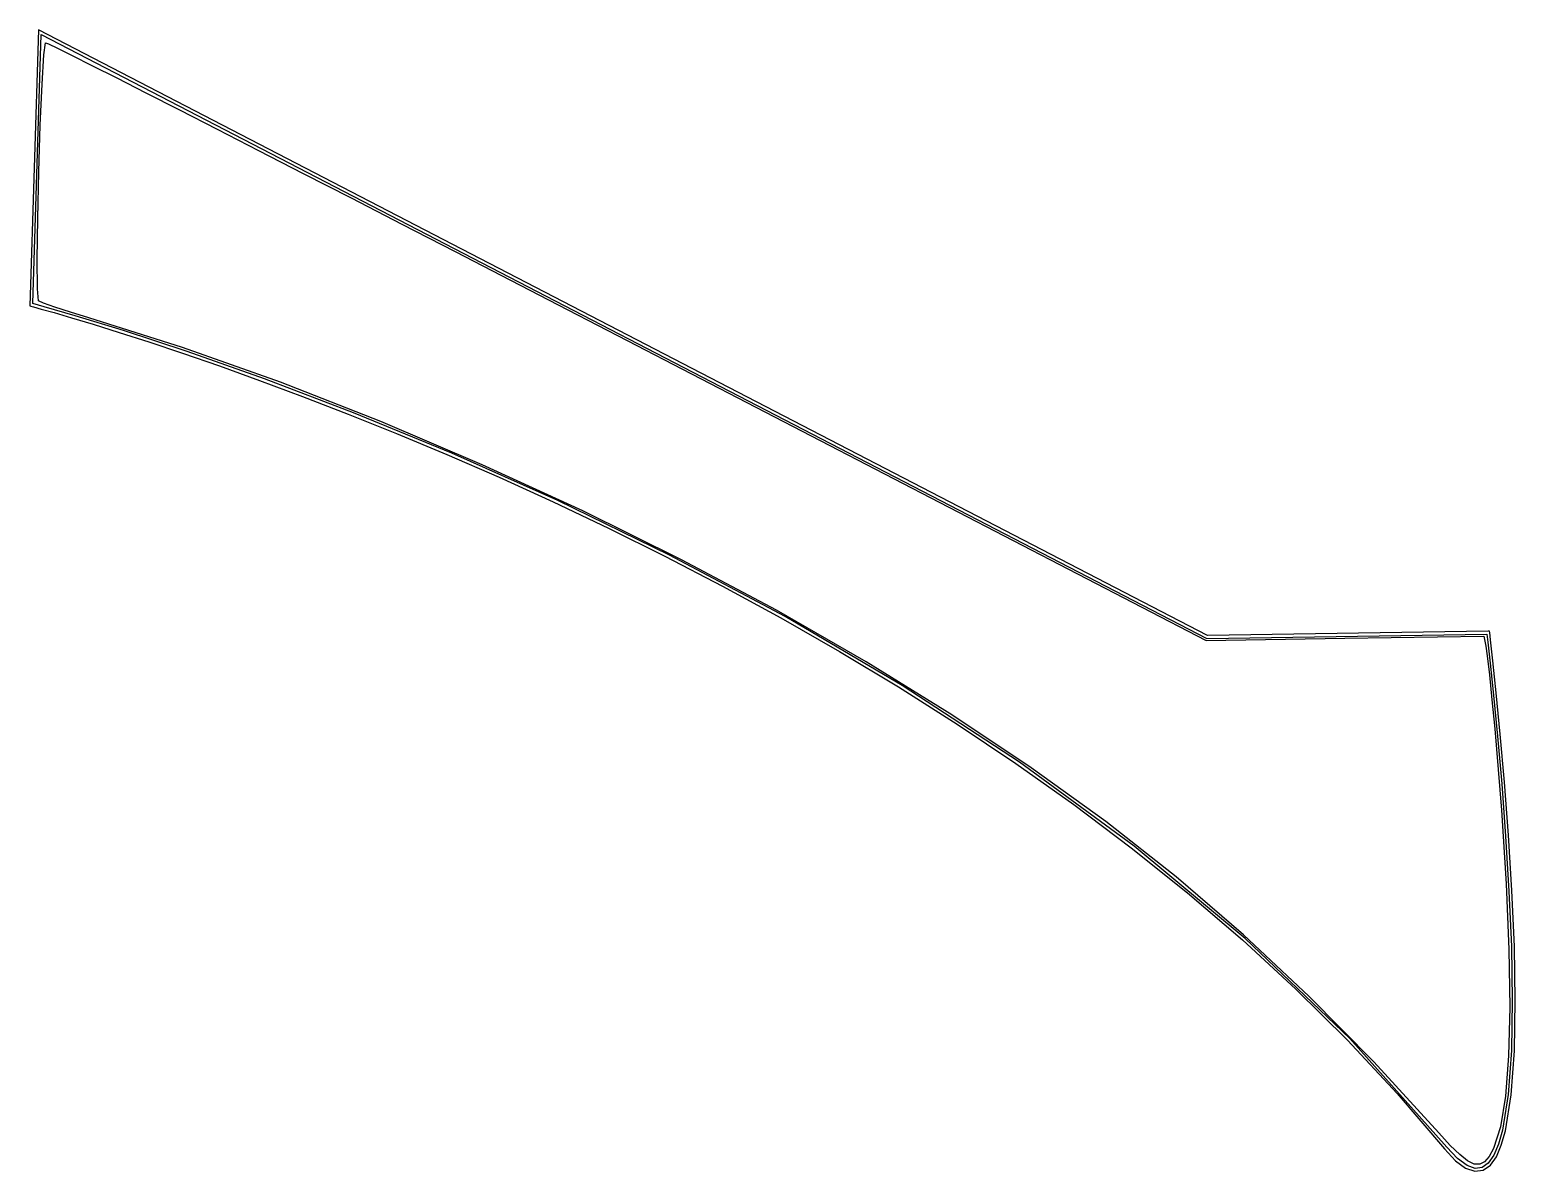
# Model space of a CAD drawing. Extents: x 0 to 141, y 0 to 108.
import ezdxf

# ---------------------------------------------------------------- set-up
doc = ezdxf.new("R2010")
doc.units = 0
doc.layers.get('0').update_dxf_attribs({"linetype": 'CONTINUOUS'})

msp = doc.modelspace()

# ---------------------------------------------------------------- linework, layer by layer
at = {"color": 0}
for p, q in [((0.817178, 108.073), (0, 81.9326)), ((0.289388, 82.1461), (1.08452, 107.615)), ((111.454, 50.7351), (0.817178, 108.073)), ((1.08452, 107.615), (111.387, 50.4515)), ((1.16307, 102.912), (1.32567, 105.697)), ((1.32567, 105.697), (1.48139, 106.843)), ((1.48139, 106.843), (1.78869, 106.72)), ((1.78869, 106.72), (2.64445, 106.31)), ((2.64445, 106.31), (4.02248, 105.628)), ((4.02248, 105.628), (5.89386, 104.69)), ((5.89386, 104.69), (8.22964, 103.509)), ((1.00459, 99.0353), (1.16307, 102.912)), ((8.22964, 103.509), (11.0009, 102.1)), ((11.0009, 102.1), (14.1814, 100.478)), ((14.1814, 100.478), (17.7423, 98.6578)), ((0.868165, 94.6132), (1.00459, 99.0353)), ((17.7423, 98.6578), (21.6545, 96.6516)), ((21.6545, 96.6516), (25.8906, 94.4771)), ((0.766191, 90.194), (0.868165, 94.6132)), ((25.8906, 94.4771), (30.423, 92.1452)), ((30.423, 92.1452), (35.2213, 89.6729)), ((0.7152, 86.3244), (0.766191, 90.194)), ((35.2213, 89.6729), (40.2594, 87.0726)), ((0.728984, 83.5505), (0.7152, 86.3244)), ((40.2594, 87.0726), (45.5069, 84.3622)), ((45.5069, 84.3622), (50.9379, 81.5523)), ((0.822688, 82.4191), (0.728984, 83.5505)), ((0, 81.9326), (0.108865, 81.9037)), ((0.108865, 81.9037), (0.359668, 81.8374)), ((1.38079, 81.8487), (0.289388, 82.1461)), ((0.359668, 81.8374), (1.0983, 81.6349)), ((1.30638, 82.193), (0.822688, 82.4191)), ((1.0983, 81.6349), (2.30132, 81.2934)), ((2.36885, 81.8127), (1.30638, 82.193)), ((4.30636, 81.0038), (1.38079, 81.8487)), ((3.853, 81.3304), (2.36885, 81.8127)), ((50.9379, 81.5523), (56.5245, 78.6585)), ((2.30132, 81.2934), (3.94533, 80.8136)), ((5.6031, 80.7985), (3.853, 81.3304)), ((3.94533, 80.8136), (6.00548, 80.191)), ((8.87871, 79.5941), (4.30636, 81.0038)), ((14.4694, 77.9985), (5.6031, 80.7985)), ((6.00548, 80.191), (8.45979, 79.4247)), ((8.45979, 79.4247), (11.2848, 78.5125)), ((14.9131, 77.603), (8.87871, 79.5941)), ((11.2848, 78.5125), (14.457, 77.4513)), ((14.457, 77.4513), (17.9531, 76.2399)), ((23.7229, 74.7035), (14.4694, 77.9985)), ((22.225, 75.015), (14.9131, 77.603)), ((56.5245, 78.6585), (111.343, 50.2476)), ((17.9531, 76.2399), (21.7496, 74.8771)), ((21.7496, 74.8771), (25.8217, 73.3584)), ((30.631, 71.8111), (22.225, 75.015)), ((33.2176, 70.9828), (23.7229, 74.7035)), ((25.8217, 73.3584), (30.1487, 71.6855)), ((39.944, 67.9771), (30.631, 71.8111)), ((30.1487, 71.6855), (34.7045, 69.8514)), ((42.8061, 66.8997), (33.2176, 70.9828)), ((34.7045, 69.8514), (39.4684, 67.8586)), ((39.4684, 67.8586), (44.414, 65.702)), ((49.9801, 63.4958), (39.944, 67.9771)), ((52.3392, 62.5189), (42.8061, 66.8997)), ((44.414, 65.702), (49.5212, 63.3815)), ((49.5212, 63.3815), (54.7631, 60.8926)), ((60.5536, 58.3487), (49.9801, 63.4958)), ((61.6726, 57.9053), (52.3392, 62.5189)), ((54.7631, 60.8926), (60.1197, 58.2359)), ((60.1197, 58.2359), (65.5655, 55.4083)), ((71.4802, 52.5212), (60.5536, 58.3487)), ((70.6561, 53.1262), (61.6726, 57.9053)), ((65.5655, 55.4083), (71.0777, 52.4069)), ((79.145, 48.2452), (70.6561, 53.1262)), ((71.0777, 52.4069), (76.6339, 49.2291)), ((82.5761, 45.9948), (71.4802, 52.5212)), ((111.387, 50.4515), (137.903, 50.8536)), ((138.029, 51.1376), (111.454, 50.7351)), ((124.47, 50.461), (137.599, 50.6758)), ((137.599, 50.6758), (137.807, 49.7085)), ((137.903, 50.8536), (137.991, 50.0944)), ((138.155, 51.1404), (138.029, 51.1376)), ((138.17, 51.0134), (138.155, 51.1404)), ((138.252, 50.3107), (138.17, 51.0134)), ((76.6339, 49.2291), (82.2082, 45.8763)), ((111.343, 50.2476), (124.47, 50.461)), ((137.807, 49.7085), (137.936, 48.7938)), ((137.991, 50.0944), (138.213, 48.0991)), ((138.471, 48.3376), (138.252, 50.3107)), ((87.2603, 43.2181), (79.145, 48.2452)), ((137.936, 48.7938), (138.136, 47.0147)), ((138.213, 48.0991), (138.53, 45.066)), ((138.789, 45.2974), (138.471, 48.3376)), ((138.136, 47.0147), (138.378, 44.6264)), ((82.2082, 45.8763), (87.7796, 42.3414)), ((93.6554, 38.7533), (82.5761, 45.9948)), ((138.53, 45.066), (138.903, 41.1963)), ((139.168, 41.3992), (138.789, 45.2974)), ((138.378, 44.6264), (138.636, 41.8881)), ((94.7857, 38.2048), (87.2603, 43.2181)), ((87.7796, 42.3414), (93.3235, 38.6278)), ((138.636, 41.8881), (139.271, 34.1933)), ((138.903, 41.1963), (139.297, 36.6847)), ((139.566, 36.8445), (139.168, 41.3992)), ((93.3235, 38.6278), (98.8162, 34.7293)), ((104.533, 30.7799), (93.6554, 38.7533)), ((101.825, 33.1211), (94.7857, 38.2048)), ((139.297, 36.6847), (139.672, 31.7321)), ((139.947, 31.8409), (139.566, 36.8445)), ((98.8162, 34.7293), (104.236, 30.6448)), ((139.271, 34.1933), (139.722, 27.219)), ((108.482, 27.8791), (101.825, 33.1211)), ((139.672, 31.7321), (139.989, 26.5355)), ((140.269, 26.592), (139.947, 31.8409)), ((104.236, 30.6448), (109.558, 26.3729)), ((115.024, 22.0582), (104.533, 30.7799)), ((114.86, 22.3973), (108.482, 27.8791)), ((139.722, 27.219), (139.987, 20.9985)), ((109.558, 26.3729), (114.759, 21.9108)), ((139.989, 26.5355), (140.214, 21.2935)), ((140.497, 21.3031), (140.269, 26.592)), ((114.759, 21.9108), (119.816, 17.2572)), ((121.062, 16.5861), (114.86, 22.3973)), ((124.944, 12.5705), (115.024, 22.0582)), ((140.214, 21.2935), (140.304, 16.1782)), ((140.586, 16.1796), (140.497, 21.3031)), ((139.987, 20.9985), (140.067, 15.5567)), ((119.816, 17.2572), (124.707, 12.4092)), ((127.193, 10.3628), (121.062, 16.5861)), ((140.067, 15.5567), (139.959, 10.9251)), ((140.304, 16.1782), (140.218, 11.435)), ((140.502, 11.4253), (140.586, 16.1796)), ((124.707, 12.4092), (129.405, 7.36561)), ((134.108, 2.30132), (124.944, 12.5705)), ((140.218, 11.435), (139.92, 7.27191)), ((140.203, 7.24299), (140.502, 11.4253)), ((133.357, 3.6394), (127.193, 10.3628)), ((139.959, 10.9251), (139.665, 7.13133)), ((129.405, 7.36561), (133.89, 2.12356)), ((139.665, 7.13133), (139.187, 4.20578)), ((139.92, 7.27191), (139.375, 3.89848)), ((139.649, 3.83233), (140.203, 7.24299)), ((134.436, 2.46255), (133.357, 3.6394)), ((139.187, 4.20578), (138.525, 2.17592)), ((139.375, 3.89848), (138.994, 2.57418)), ((139.262, 2.48047), (139.649, 3.83233)), ((133.89, 2.12356), (134.933, 1.00321)), ((135.123, 1.21267), (134.108, 2.30132)), ((135.334, 1.58612), (134.436, 2.46255)), ((136.078, 1.00183), (135.334, 1.58612)), ((138.108, 1.42351), (137.684, 0.920531)), ((138.545, 1.52687), (138.024, 0.790995)), ((138.525, 2.17592), (138.108, 1.42351)), ((138.994, 2.57418), (138.545, 1.52687)), ((138.793, 1.3932), (139.262, 2.48047)), ((134.933, 1.00321), (135.884, 0.304546)), ((136.019, 0.552595), (135.123, 1.21267)), ((135.884, 0.304546), (136.756, 0.011024)), ((136.785, 0.289388), (136.019, 0.552595)), ((136.699, 0.701421), (136.078, 1.00183)), ((137.225, 0.676617), (136.699, 0.701421)), ((136.756, 0.011024), (137.547, 0.115755)), ((137.442, 0.376206), (136.785, 0.289388)), ((137.684, 0.920531), (137.225, 0.676617)), ((138.024, 0.790995), (137.442, 0.376206)), ((137.547, 0.115755), (138.227, 0.592557)), ((138.227, 0.592557), (138.793, 1.3932))]:
    msp.add_line(p, q, dxfattribs=at)

doc.saveas('drawing.dxf')
